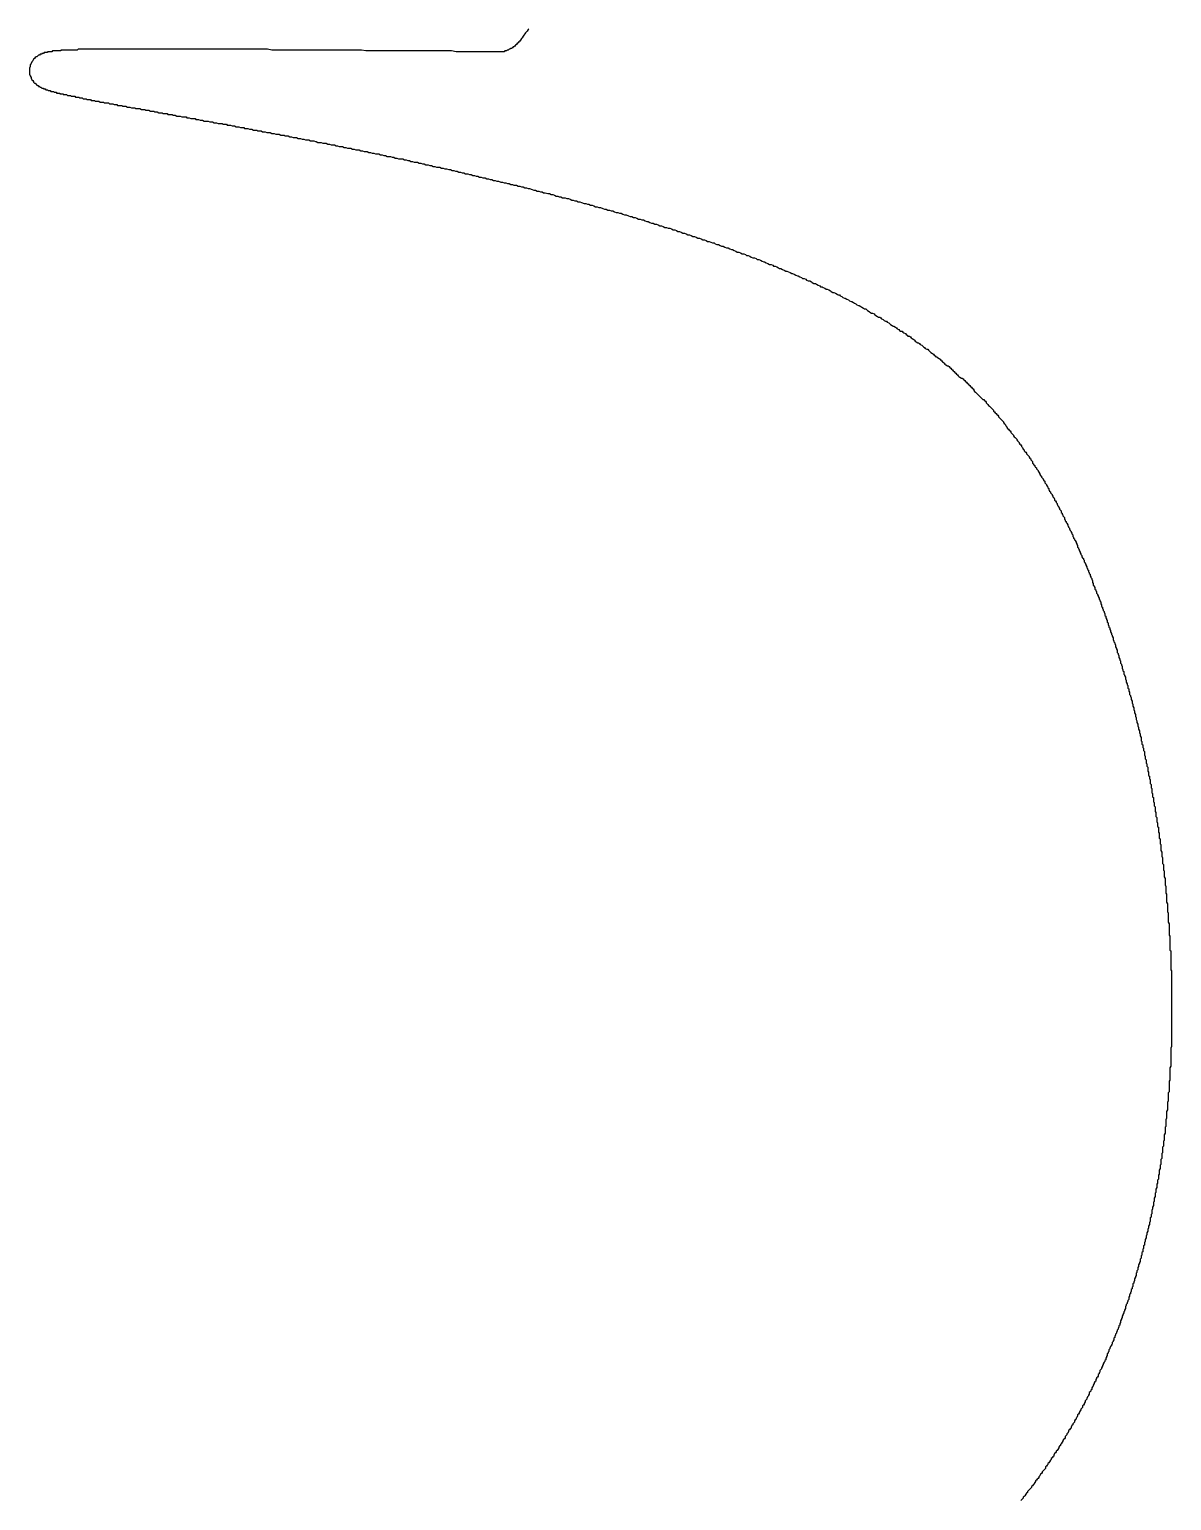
# Model space of a CAD drawing. Header units: millimetres. Extents: x 289 to 9778, y -894 to 6380.
# Drawn here: x 7130.74 to 7144.6, y 522.05 to 539.9 of the extents above; entities that cross this region are included whole.
import ezdxf

# ---------------------------------------------------------------- set-up
doc = ezdxf.new("R2010")
doc.units = ezdxf.units.MM

msp = doc.modelspace()

# ---------------------------------------------------------------- linework, layer by layer
msp.add_polyline3d([(7136.8, 539.908, 0), (7136.79, 539.898, 0), (7136.78, 539.878, 0), (7136.76, 539.858, 0), (7136.75, 539.848, 0), (7136.74, 539.828, 0), (7136.73, 539.818, 0), (7136.72, 539.798, 0), (7136.71, 539.788, 0), (7136.7, 539.768, 0), (7136.69, 539.758, 0), (7136.68, 539.748, 0), (7136.67, 539.738, 0), (7136.66, 539.728, 0), (7136.65, 539.718, 0), (7136.64, 539.708, 0), (7136.63, 539.698, 0), (7136.62, 539.688, 0), (7136.61, 539.688, 0), (7136.6, 539.678, 0), (7136.59, 539.668, 0), (7136.58, 539.668, 0), (7136.57, 539.658, 0), (7136.56, 539.658, 0), (7136.55, 539.648, 0), (7136.54, 539.648, 0), (7136.54, 539.648, 0), (7136.53, 539.638, 0), (7136.52, 539.638, 0), (7136.51, 539.638, 0), (7136.51, 539.638, 0), (7136.5, 539.628, 0), (7136.49, 539.628, 0), (7136.49, 539.628, 0), (7136.48, 539.628, 0), (7136.48, 539.628, 0), (7136.47, 539.628, 0), (7136.46, 539.628, 0), (7136.44, 539.628, 0), (7136.39, 539.628, 0), (7136.33, 539.628, 0), (7136.28, 539.628, 0), (7136.23, 539.628, 0), (7136.18, 539.628, 0), (7136.12, 539.628, 0), (7136.07, 539.628, 0), (7136.02, 539.628, 0), (7135.97, 539.628, 0), (7135.92, 539.628, 0), (7135.86, 539.638, 0), (7135.81, 539.638, 0), (7135.76, 539.638, 0), (7135.71, 539.638, 0), (7135.66, 539.638, 0), (7135.6, 539.638, 0), (7135.55, 539.638, 0), (7135.5, 539.638, 0), (7135.45, 539.638, 0), (7135.4, 539.638, 0), (7135.34, 539.638, 0), (7135.29, 539.638, 0), (7135.24, 539.638, 0), (7135.19, 539.638, 0), (7135.14, 539.638, 0), (7135.08, 539.638, 0), (7135.03, 539.638, 0), (7134.98, 539.638, 0), (7134.93, 539.638, 0), (7134.88, 539.638, 0), (7134.82, 539.638, 0), (7134.77, 539.648, 0), (7134.72, 539.648, 0), (7134.67, 539.648, 0), (7134.62, 539.648, 0), (7134.56, 539.648, 0), (7134.51, 539.648, 0), (7134.46, 539.648, 0), (7134.41, 539.648, 0), (7134.36, 539.648, 0), (7134.3, 539.648, 0), (7134.25, 539.648, 0), (7134.2, 539.648, 0), (7134.15, 539.648, 0), (7134.1, 539.648, 0), (7134.04, 539.648, 0), (7133.99, 539.648, 0), (7133.94, 539.648, 0), (7133.89, 539.648, 0), (7133.84, 539.648, 0), (7133.79, 539.648, 0), (7133.73, 539.648, 0), (7133.68, 539.648, 0), (7133.63, 539.658, 0), (7133.58, 539.658, 0), (7133.53, 539.658, 0), (7133.47, 539.658, 0), (7133.42, 539.658, 0), (7133.37, 539.658, 0), (7133.32, 539.658, 0), (7133.27, 539.658, 0), (7133.21, 539.658, 0), (7133.16, 539.658, 0), (7133.11, 539.658, 0), (7133.06, 539.658, 0), (7133.01, 539.658, 0), (7132.95, 539.658, 0), (7132.9, 539.658, 0), (7132.85, 539.658, 0), (7132.8, 539.658, 0), (7132.75, 539.658, 0), (7132.72, 539.658, 0), (7132.7, 539.658, 0), (7132.69, 539.658, 0), (7132.67, 539.658, 0), (7132.65, 539.658, 0), (7132.64, 539.658, 0), (7132.62, 539.658, 0), (7132.61, 539.658, 0), (7132.59, 539.658, 0), (7132.57, 539.658, 0), (7132.56, 539.658, 0), (7132.54, 539.658, 0), (7132.53, 539.658, 0), (7132.51, 539.658, 0), (7132.5, 539.658, 0), (7132.48, 539.658, 0), (7132.46, 539.658, 0), (7132.45, 539.658, 0), (7132.43, 539.658, 0), (7132.42, 539.658, 0), (7132.4, 539.658, 0), (7132.38, 539.658, 0), (7132.37, 539.658, 0), (7132.35, 539.658, 0), (7132.34, 539.658, 0), (7132.32, 539.658, 0), (7132.31, 539.658, 0), (7132.29, 539.658, 0), (7132.28, 539.658, 0), (7132.26, 539.658, 0), (7132.24, 539.658, 0), (7132.23, 539.658, 0), (7132.21, 539.658, 0), (7132.2, 539.658, 0), (7132.18, 539.658, 0), (7132.17, 539.658, 0), (7132.15, 539.658, 0), (7132.14, 539.658, 0), (7132.12, 539.658, 0), (7132.11, 539.658, 0), (7132.09, 539.658, 0), (7132.08, 539.658, 0), (7132.06, 539.658, 0), (7132.05, 539.658, 0), (7132.03, 539.658, 0), (7132.02, 539.658, 0), (7132, 539.658, 0), (7131.99, 539.658, 0), (7131.97, 539.658, 0), (7131.96, 539.658, 0), (7131.94, 539.658, 0), (7131.93, 539.658, 0), (7131.92, 539.658, 0), (7131.9, 539.658, 0), (7131.89, 539.658, 0), (7131.87, 539.658, 0), (7131.86, 539.658, 0), (7131.85, 539.658, 0), (7131.83, 539.658, 0), (7131.82, 539.658, 0), (7131.8, 539.658, 0), (7131.79, 539.658, 0), (7131.78, 539.658, 0), (7131.76, 539.658, 0), (7131.75, 539.658, 0), (7131.74, 539.658, 0), (7131.72, 539.658, 0), (7131.71, 539.658, 0), (7131.7, 539.658, 0), (7131.68, 539.658, 0), (7131.67, 539.658, 0), (7131.66, 539.658, 0), (7131.64, 539.658, 0), (7131.63, 539.658, 0), (7131.62, 539.658, 0), (7131.61, 539.658, 0), (7131.59, 539.658, 0), (7131.58, 539.658, 0), (7131.57, 539.658, 0), (7131.56, 539.658, 0), (7131.55, 539.658, 0), (7131.53, 539.658, 0), (7131.52, 539.658, 0), (7131.51, 539.658, 0), (7131.5, 539.658, 0), (7131.49, 539.658, 0), (7131.47, 539.658, 0), (7131.46, 539.658, 0), (7131.45, 539.658, 0), (7131.44, 539.658, 0), (7131.43, 539.658, 0), (7131.42, 539.658, 0), (7131.41, 539.658, 0), (7131.4, 539.658, 0), (7131.39, 539.658, 0), (7131.38, 539.658, 0), (7131.37, 539.658, 0), (7131.36, 539.658, 0), (7131.35, 539.658, 0), (7131.34, 539.658, 0), (7131.33, 539.658, 0), (7131.32, 539.648, 0), (7131.31, 539.648, 0), (7131.3, 539.648, 0), (7131.29, 539.648, 0), (7131.28, 539.648, 0), (7131.27, 539.648, 0), (7131.26, 539.648, 0), (7131.25, 539.648, 0), (7131.24, 539.648, 0), (7131.23, 539.648, 0), (7131.22, 539.648, 0), (7131.22, 539.648, 0), (7131.21, 539.648, 0), (7131.2, 539.648, 0), (7131.19, 539.648, 0), (7131.18, 539.648, 0), (7131.18, 539.648, 0), (7131.17, 539.648, 0), (7131.16, 539.648, 0), (7131.15, 539.648, 0), (7131.14, 539.648, 0), (7131.14, 539.648, 0), (7131.13, 539.648, 0), (7131.12, 539.648, 0), (7131.12, 539.638, 0), (7131.11, 539.638, 0), (7131.1, 539.638, 0), (7131.09, 539.638, 0), (7131.09, 539.638, 0), (7131.08, 539.638, 0), (7131.07, 539.638, 0), (7131.07, 539.638, 0), (7131.06, 539.638, 0), (7131.06, 539.638, 0), (7131.05, 539.638, 0), (7131.04, 539.638, 0), (7131.04, 539.638, 0), (7131.03, 539.638, 0), (7131.03, 539.638, 0), (7131.02, 539.638, 0), (7131.01, 539.628, 0), (7131.01, 539.628, 0), (7131, 539.628, 0), (7131, 539.628, 0), (7130.99, 539.628, 0), (7130.99, 539.628, 0), (7130.98, 539.628, 0), (7130.98, 539.628, 0), (7130.97, 539.628, 0), (7130.97, 539.628, 0), (7130.96, 539.628, 0), (7130.96, 539.618, 0), (7130.95, 539.618, 0), (7130.95, 539.618, 0), (7130.94, 539.618, 0), (7130.94, 539.618, 0), (7130.93, 539.618, 0), (7130.92, 539.618, 0), (7130.92, 539.618, 0), (7130.91, 539.608, 0), (7130.91, 539.608, 0), (7130.9, 539.608, 0), (7130.9, 539.608, 0), (7130.89, 539.608, 0), (7130.89, 539.598, 0), (7130.88, 539.598, 0), (7130.87, 539.598, 0), (7130.87, 539.598, 0), (7130.86, 539.588, 0), (7130.85, 539.588, 0), (7130.84, 539.578, 0), (7130.84, 539.578, 0), (7130.83, 539.568, 0), (7130.82, 539.568, 0), (7130.81, 539.558, 0), (7130.8, 539.548, 0), (7130.79, 539.538, 0), (7130.78, 539.518, 0), (7130.77, 539.508, 0), (7130.76, 539.488, 0), (7130.75, 539.468, 0), (7130.75, 539.448, 0), (7130.74, 539.428, 0), (7130.74, 539.408, 0), (7130.74, 539.378, 0), (7130.74, 539.358, 0), (7130.75, 539.338, 0), (7130.76, 539.318, 0), (7130.76, 539.308, 0), (7130.77, 539.288, 0), (7130.78, 539.278, 0), (7130.79, 539.268, 0), (7130.79, 539.258, 0), (7130.8, 539.248, 0), (7130.81, 539.248, 0), (7130.82, 539.238, 0), (7130.82, 539.228, 0), (7130.83, 539.228, 0), (7130.84, 539.218, 0), (7130.84, 539.218, 0), (7130.85, 539.218, 0), (7130.85, 539.208, 0), (7130.86, 539.208, 0), (7130.86, 539.208, 0), (7130.87, 539.198, 0), (7130.87, 539.198, 0), (7130.88, 539.198, 0), (7130.88, 539.198, 0), (7130.89, 539.188, 0), (7130.89, 539.188, 0), (7130.9, 539.188, 0), (7130.9, 539.188, 0), (7130.91, 539.188, 0), (7130.91, 539.178, 0), (7130.91, 539.178, 0), (7130.92, 539.178, 0), (7130.92, 539.178, 0), (7130.93, 539.178, 0), (7130.93, 539.178, 0), (7130.94, 539.168, 0), (7130.94, 539.168, 0), (7130.95, 539.168, 0), (7130.95, 539.168, 0), (7130.96, 539.168, 0), (7130.96, 539.168, 0), (7130.97, 539.158, 0), (7130.97, 539.158, 0), (7130.98, 539.158, 0), (7130.98, 539.158, 0), (7130.99, 539.158, 0), (7130.99, 539.158, 0), (7131, 539.148, 0), (7131, 539.148, 0), (7131.01, 539.148, 0), (7131.01, 539.148, 0), (7131.02, 539.148, 0), (7131.03, 539.148, 0), (7131.03, 539.148, 0), (7131.04, 539.138, 0), (7131.04, 539.138, 0), (7131.05, 539.138, 0), (7131.06, 539.138, 0), (7131.06, 539.138, 0), (7131.07, 539.138, 0), (7131.07, 539.128, 0), (7131.08, 539.128, 0), (7131.09, 539.128, 0), (7131.09, 539.128, 0), (7131.1, 539.128, 0), (7131.11, 539.128, 0), (7131.11, 539.118, 0), (7131.12, 539.118, 0), (7131.13, 539.118, 0), (7131.13, 539.118, 0), (7131.14, 539.118, 0), (7131.15, 539.118, 0), (7131.15, 539.108, 0), (7131.16, 539.108, 0), (7131.17, 539.108, 0), (7131.18, 539.108, 0), (7131.18, 539.108, 0), (7131.19, 539.108, 0), (7131.2, 539.098, 0), (7131.21, 539.098, 0), (7131.21, 539.098, 0), (7131.22, 539.098, 0), (7131.23, 539.098, 0), (7131.24, 539.098, 0), (7131.25, 539.088, 0), (7131.25, 539.088, 0), (7131.26, 539.088, 0), (7131.27, 539.088, 0), (7131.28, 539.088, 0), (7131.29, 539.088, 0), (7131.3, 539.078, 0), (7131.3, 539.078, 0), (7131.31, 539.078, 0), (7131.32, 539.078, 0), (7131.33, 539.078, 0), (7131.34, 539.078, 0), (7131.35, 539.068, 0), (7131.36, 539.068, 0), (7131.37, 539.068, 0), (7131.37, 539.068, 0), (7131.38, 539.068, 0), (7131.39, 539.058, 0), (7131.4, 539.058, 0), (7131.41, 539.058, 0), (7131.42, 539.058, 0), (7131.43, 539.058, 0), (7131.44, 539.048, 0), (7131.45, 539.048, 0), (7131.46, 539.048, 0), (7131.47, 539.048, 0), (7131.48, 539.048, 0), (7131.49, 539.038, 0), (7131.5, 539.038, 0), (7131.51, 539.038, 0), (7131.52, 539.038, 0), (7131.53, 539.038, 0), (7131.54, 539.028, 0), (7131.55, 539.028, 0), (7131.56, 539.028, 0), (7131.57, 539.028, 0), (7131.58, 539.028, 0), (7131.6, 539.018, 0), (7131.61, 539.018, 0), (7131.62, 539.018, 0), (7131.63, 539.018, 0), (7131.64, 539.018, 0), (7131.65, 539.008, 0), (7131.66, 539.008, 0), (7131.67, 539.008, 0), (7131.68, 539.008, 0), (7131.7, 539.008, 0), (7131.71, 538.998, 0), (7131.72, 538.998, 0), (7131.73, 538.998, 0), (7131.74, 538.998, 0), (7131.75, 538.998, 0), (7131.77, 538.988, 0), (7131.78, 538.988, 0), (7131.79, 538.988, 0), (7131.8, 538.988, 0), (7131.81, 538.978, 0), (7131.83, 538.978, 0), (7131.84, 538.978, 0), (7131.85, 538.978, 0), (7131.86, 538.978, 0), (7131.87, 538.968, 0), (7131.89, 538.968, 0), (7131.9, 538.968, 0), (7131.91, 538.968, 0), (7131.93, 538.958, 0), (7131.94, 538.958, 0), (7131.95, 538.958, 0), (7131.96, 538.958, 0), (7131.98, 538.948, 0), (7131.99, 538.948, 0), (7132, 538.948, 0), (7132.02, 538.948, 0), (7132.03, 538.938, 0), (7132.04, 538.938, 0), (7132.06, 538.938, 0), (7132.07, 538.938, 0), (7132.08, 538.938, 0), (7132.1, 538.928, 0), (7132.11, 538.928, 0), (7132.12, 538.928, 0), (7132.14, 538.928, 0), (7132.15, 538.918, 0), (7132.16, 538.918, 0), (7132.18, 538.918, 0), (7132.19, 538.918, 0), (7132.21, 538.908, 0), (7132.22, 538.908, 0), (7132.23, 538.908, 0), (7132.25, 538.908, 0), (7132.26, 538.898, 0), (7132.28, 538.898, 0), (7132.29, 538.898, 0), (7132.31, 538.888, 0), (7132.32, 538.888, 0), (7132.33, 538.888, 0), (7132.35, 538.888, 0), (7132.36, 538.878, 0), (7132.38, 538.878, 0), (7132.39, 538.878, 0), (7132.41, 538.878, 0), (7132.42, 538.868, 0), (7132.44, 538.868, 0), (7132.45, 538.868, 0), (7132.47, 538.868, 0), (7132.48, 538.858, 0), (7132.5, 538.858, 0), (7132.51, 538.858, 0), (7132.53, 538.848, 0), (7132.54, 538.848, 0), (7132.56, 538.848, 0), (7132.57, 538.848, 0), (7132.59, 538.838, 0), (7132.6, 538.838, 0), (7132.62, 538.838, 0), (7132.64, 538.838, 0), (7132.65, 538.828, 0), (7132.67, 538.828, 0), (7132.68, 538.828, 0), (7132.7, 538.818, 0), (7132.71, 538.818, 0), (7132.73, 538.818, 0), (7132.75, 538.818, 0), (7132.76, 538.808, 0), (7132.78, 538.808, 0), (7132.79, 538.808, 0), (7132.81, 538.798, 0), (7132.83, 538.798, 0), (7132.84, 538.798, 0), (7132.86, 538.788, 0), (7132.88, 538.788, 0), (7132.89, 538.788, 0), (7132.91, 538.788, 0), (7132.93, 538.778, 0), (7132.94, 538.778, 0), (7132.96, 538.778, 0), (7132.98, 538.768, 0), (7132.99, 538.768, 0), (7133.01, 538.768, 0), (7133.03, 538.758, 0), (7133.04, 538.758, 0), (7133.06, 538.758, 0), (7133.08, 538.758, 0), (7133.09, 538.748, 0), (7133.11, 538.748, 0), (7133.13, 538.748, 0), (7133.14, 538.738, 0), (7133.16, 538.738, 0), (7133.18, 538.738, 0), (7133.2, 538.728, 0), (7133.21, 538.728, 0), (7133.23, 538.728, 0), (7133.25, 538.718, 0), (7133.27, 538.718, 0), (7133.28, 538.718, 0), (7133.3, 538.708, 0), (7133.32, 538.708, 0), (7133.34, 538.708, 0), (7133.35, 538.698, 0), (7133.37, 538.698, 0), (7133.39, 538.698, 0), (7133.41, 538.688, 0), (7133.42, 538.688, 0), (7133.44, 538.688, 0), (7133.46, 538.678, 0), (7133.48, 538.678, 0), (7133.5, 538.678, 0), (7133.51, 538.668, 0), (7133.53, 538.668, 0), (7133.55, 538.668, 0), (7133.57, 538.658, 0), (7133.59, 538.658, 0), (7133.6, 538.658, 0), (7133.62, 538.648, 0), (7133.64, 538.648, 0), (7133.66, 538.648, 0), (7133.68, 538.638, 0), (7133.7, 538.638, 0), (7133.71, 538.638, 0), (7133.73, 538.628, 0), (7133.75, 538.628, 0), (7133.77, 538.628, 0), (7133.79, 538.618, 0), (7133.81, 538.618, 0), (7133.83, 538.618, 0), (7133.84, 538.608, 0), (7133.86, 538.608, 0), (7133.88, 538.608, 0), (7133.9, 538.598, 0), (7133.92, 538.598, 0), (7133.94, 538.588, 0), (7133.96, 538.588, 0), (7133.98, 538.588, 0), (7134, 538.578, 0), (7134.01, 538.578, 0), (7134.03, 538.578, 0), (7134.05, 538.568, 0), (7134.07, 538.568, 0), (7134.09, 538.558, 0), (7134.11, 538.558, 0), (7134.13, 538.558, 0), (7134.15, 538.548, 0), (7134.17, 538.548, 0), (7134.19, 538.548, 0), (7134.21, 538.538, 0), (7134.22, 538.538, 0), (7134.24, 538.528, 0), (7134.26, 538.528, 0), (7134.28, 538.528, 0), (7134.3, 538.518, 0), (7134.32, 538.518, 0), (7134.34, 538.518, 0), (7134.36, 538.508, 0), (7134.38, 538.508, 0), (7134.4, 538.498, 0), (7134.42, 538.498, 0), (7134.44, 538.498, 0), (7134.46, 538.488, 0), (7134.48, 538.488, 0), (7134.5, 538.478, 0), (7134.52, 538.478, 0), (7134.54, 538.478, 0), (7134.56, 538.468, 0), (7134.58, 538.468, 0), (7134.6, 538.458, 0), (7134.62, 538.458, 0), (7134.64, 538.458, 0), (7134.66, 538.448, 0), (7134.68, 538.448, 0), (7134.7, 538.438, 0), (7134.72, 538.438, 0), (7134.74, 538.438, 0), (7134.76, 538.428, 0), (7134.78, 538.428, 0), (7134.8, 538.418, 0), (7134.82, 538.418, 0), (7134.84, 538.418, 0), (7134.86, 538.408, 0), (7134.88, 538.408, 0), (7134.9, 538.398, 0), (7134.92, 538.398, 0), (7134.94, 538.388, 0), (7134.96, 538.388, 0), (7134.98, 538.388, 0), (7135, 538.378, 0), (7135.02, 538.378, 0), (7135.04, 538.368, 0), (7135.06, 538.368, 0), (7135.08, 538.358, 0), (7135.1, 538.358, 0), (7135.12, 538.358, 0), (7135.14, 538.348, 0), (7135.16, 538.348, 0), (7135.18, 538.338, 0), (7135.2, 538.338, 0), (7135.22, 538.328, 0), (7135.24, 538.328, 0), (7135.27, 538.328, 0), (7135.29, 538.318, 0), (7135.31, 538.318, 0), (7135.33, 538.308, 0), (7135.35, 538.308, 0), (7135.37, 538.298, 0), (7135.39, 538.298, 0), (7135.41, 538.288, 0), (7135.43, 538.288, 0), (7135.45, 538.288, 0), (7135.47, 538.278, 0), (7135.49, 538.278, 0), (7135.51, 538.268, 0), (7135.53, 538.268, 0), (7135.55, 538.258, 0), (7135.58, 538.258, 0), (7135.6, 538.248, 0), (7135.62, 538.248, 0), (7135.64, 538.238, 0), (7135.66, 538.238, 0), (7135.68, 538.228, 0), (7135.7, 538.228, 0), (7135.72, 538.228, 0), (7135.74, 538.218, 0), (7135.76, 538.218, 0), (7135.78, 538.208, 0), (7135.8, 538.208, 0), (7135.83, 538.198, 0), (7135.85, 538.198, 0), (7135.87, 538.188, 0), (7135.89, 538.188, 0), (7135.91, 538.178, 0), (7135.93, 538.178, 0), (7135.95, 538.168, 0), (7135.97, 538.168, 0), (7135.99, 538.158, 0), (7136.01, 538.158, 0), (7136.03, 538.148, 0), (7136.06, 538.148, 0), (7136.08, 538.138, 0), (7136.1, 538.138, 0), (7136.12, 538.128, 0), (7136.14, 538.128, 0), (7136.16, 538.118, 0), (7136.18, 538.118, 0), (7136.2, 538.108, 0), (7136.22, 538.108, 0), (7136.24, 538.098, 0), (7136.27, 538.098, 0), (7136.29, 538.088, 0), (7136.31, 538.088, 0), (7136.33, 538.078, 0), (7136.35, 538.078, 0), (7136.37, 538.068, 0), (7136.39, 538.068, 0), (7136.41, 538.058, 0), (7136.43, 538.058, 0), (7136.46, 538.048, 0), (7136.48, 538.048, 0), (7136.5, 538.038, 0), (7136.52, 538.038, 0), (7136.54, 538.028, 0), (7136.56, 538.028, 0), (7136.58, 538.018, 0), (7136.6, 538.018, 0), (7136.62, 538.008, 0), (7136.65, 538.008, 0), (7136.67, 537.998, 0), (7136.69, 537.998, 0), (7136.71, 537.988, 0), (7136.73, 537.988, 0), (7136.75, 537.978, 0), (7136.77, 537.978, 0), (7136.79, 537.968, 0), (7136.81, 537.968, 0), (7136.84, 537.958, 0), (7136.86, 537.948, 0), (7136.88, 537.948, 0), (7136.9, 537.938, 0), (7136.92, 537.938, 0), (7136.94, 537.928, 0), (7136.96, 537.928, 0), (7136.98, 537.918, 0), (7137, 537.918, 0), (7137.03, 537.908, 0), (7137.05, 537.908, 0), (7137.07, 537.898, 0), (7137.09, 537.898, 0), (7137.11, 537.888, 0), (7137.13, 537.878, 0), (7137.15, 537.878, 0), (7137.17, 537.868, 0), (7137.19, 537.868, 0), (7137.21, 537.858, 0), (7137.24, 537.858, 0), (7137.26, 537.848, 0), (7137.28, 537.848, 0), (7137.3, 537.838, 0), (7137.32, 537.828, 0), (7137.34, 537.828, 0), (7137.36, 537.818, 0), (7137.38, 537.818, 0), (7137.4, 537.808, 0), (7137.42, 537.808, 0), (7137.44, 537.798, 0), (7137.47, 537.788, 0), (7137.49, 537.788, 0), (7137.51, 537.778, 0), (7137.53, 537.778, 0), (7137.55, 537.768, 0), (7137.57, 537.768, 0), (7137.59, 537.758, 0), (7137.61, 537.748, 0), (7137.63, 537.748, 0), (7137.65, 537.738, 0), (7137.67, 537.738, 0), (7137.7, 537.728, 0), (7137.72, 537.718, 0), (7137.74, 537.718, 0), (7137.76, 537.708, 0), (7137.78, 537.708, 0), (7137.8, 537.698, 0), (7137.82, 537.698, 0), (7137.84, 537.688, 0), (7137.86, 537.678, 0), (7137.88, 537.678, 0), (7137.9, 537.668, 0), (7137.92, 537.668, 0), (7137.94, 537.658, 0), (7137.96, 537.648, 0), (7137.98, 537.648, 0), (7138.01, 537.638, 0), (7138.03, 537.628, 0), (7138.05, 537.628, 0), (7138.07, 537.618, 0), (7138.09, 537.618, 0), (7138.11, 537.608, 0), (7138.13, 537.598, 0), (7138.15, 537.598, 0), (7138.17, 537.588, 0), (7138.19, 537.588, 0), (7138.21, 537.578, 0), (7138.23, 537.568, 0), (7138.25, 537.568, 0), (7138.27, 537.558, 0), (7138.29, 537.548, 0), (7138.31, 537.548, 0), (7138.33, 537.538, 0), (7138.35, 537.538, 0), (7138.37, 537.528, 0), (7138.39, 537.518, 0), (7138.41, 537.518, 0), (7138.43, 537.508, 0), (7138.45, 537.498, 0), (7138.47, 537.498, 0), (7138.49, 537.488, 0), (7138.51, 537.488, 0), (7138.53, 537.478, 0), (7138.55, 537.468, 0), (7138.57, 537.468, 0), (7138.59, 537.458, 0), (7138.61, 537.448, 0), (7138.63, 537.448, 0), (7138.65, 537.438, 0), (7138.67, 537.428, 0), (7138.69, 537.428, 0), (7138.71, 537.418, 0), (7138.73, 537.408, 0), (7138.75, 537.408, 0), (7138.77, 537.398, 0), (7138.79, 537.388, 0), (7138.81, 537.388, 0), (7138.83, 537.378, 0), (7138.85, 537.368, 0), (7138.87, 537.368, 0), (7138.89, 537.358, 0), (7138.91, 537.348, 0), (7138.93, 537.348, 0), (7138.95, 537.338, 0), (7138.97, 537.328, 0), (7138.99, 537.328, 0), (7139.01, 537.318, 0), (7139.03, 537.308, 0), (7139.05, 537.308, 0), (7139.06, 537.298, 0), (7139.08, 537.288, 0), (7139.1, 537.288, 0), (7139.12, 537.278, 0), (7139.14, 537.268, 0), (7139.16, 537.268, 0), (7139.18, 537.258, 0), (7139.2, 537.248, 0), (7139.22, 537.248, 0), (7139.24, 537.238, 0), (7139.26, 537.228, 0), (7139.27, 537.228, 0), (7139.29, 537.218, 0), (7139.31, 537.208, 0), (7139.33, 537.198, 0), (7139.35, 537.198, 0), (7139.37, 537.188, 0), (7139.39, 537.178, 0), (7139.41, 537.178, 0), (7139.43, 537.168, 0), (7139.44, 537.158, 0), (7139.46, 537.158, 0), (7139.48, 537.148, 0), (7139.5, 537.138, 0), (7139.52, 537.128, 0), (7139.54, 537.128, 0), (7139.56, 537.118, 0), (7139.57, 537.108, 0), (7139.59, 537.108, 0), (7139.61, 537.098, 0), (7139.63, 537.088, 0), (7139.65, 537.078, 0), (7139.66, 537.078, 0), (7139.68, 537.068, 0), (7139.7, 537.058, 0), (7139.72, 537.048, 0), (7139.74, 537.048, 0), (7139.76, 537.038, 0), (7139.77, 537.028, 0), (7139.79, 537.028, 0), (7139.81, 537.018, 0), (7139.83, 537.008, 0), (7139.84, 536.998, 0), (7139.86, 536.998, 0), (7139.88, 536.988, 0), (7139.9, 536.978, 0), (7139.92, 536.968, 0), (7139.93, 536.968, 0), (7139.95, 536.958, 0), (7139.97, 536.948, 0), (7139.99, 536.938, 0), (7140, 536.938, 0), (7140.02, 536.928, 0), (7140.04, 536.918, 0), (7140.06, 536.908, 0), (7140.07, 536.908, 0), (7140.09, 536.898, 0), (7140.11, 536.888, 0), (7140.12, 536.878, 0), (7140.14, 536.878, 0), (7140.16, 536.868, 0), (7140.17, 536.858, 0), (7140.19, 536.848, 0), (7140.21, 536.848, 0), (7140.23, 536.838, 0), (7140.24, 536.828, 0), (7140.26, 536.818, 0), (7140.28, 536.818, 0), (7140.29, 536.808, 0), (7140.31, 536.798, 0), (7140.33, 536.788, 0), (7140.34, 536.778, 0), (7140.36, 536.778, 0), (7140.37, 536.768, 0), (7140.39, 536.758, 0), (7140.41, 536.748, 0), (7140.42, 536.748, 0), (7140.44, 536.738, 0), (7140.46, 536.728, 0), (7140.47, 536.718, 0), (7140.49, 536.708, 0), (7140.5, 536.708, 0), (7140.52, 536.698, 0), (7140.54, 536.688, 0), (7140.55, 536.678, 0), (7140.57, 536.678, 0), (7140.58, 536.668, 0), (7140.6, 536.658, 0), (7140.61, 536.648, 0), (7140.63, 536.638, 0), (7140.64, 536.638, 0), (7140.66, 536.628, 0), (7140.68, 536.618, 0), (7140.69, 536.608, 0), (7140.71, 536.598, 0), (7140.72, 536.598, 0), (7140.74, 536.588, 0), (7140.75, 536.578, 0), (7140.77, 536.568, 0), (7140.78, 536.558, 0), (7140.8, 536.548, 0), (7140.81, 536.548, 0), (7140.83, 536.538, 0), (7140.84, 536.528, 0), (7140.86, 536.518, 0), (7140.87, 536.508, 0), (7140.89, 536.508, 0), (7140.9, 536.498, 0), (7140.91, 536.488, 0), (7140.93, 536.478, 0), (7140.94, 536.468, 0), (7140.96, 536.458, 0), (7140.97, 536.458, 0), (7140.99, 536.448, 0), (7141, 536.438, 0), (7141.01, 536.428, 0), (7141.03, 536.418, 0), (7141.04, 536.408, 0), (7141.06, 536.408, 0), (7141.07, 536.398, 0), (7141.08, 536.388, 0), (7141.1, 536.378, 0), (7141.11, 536.368, 0), (7141.13, 536.358, 0), (7141.14, 536.358, 0), (7141.15, 536.348, 0), (7141.17, 536.338, 0), (7141.18, 536.328, 0), (7141.19, 536.318, 0), (7141.21, 536.308, 0), (7141.22, 536.298, 0), (7141.23, 536.298, 0), (7141.25, 536.288, 0), (7141.26, 536.278, 0), (7141.27, 536.268, 0), (7141.29, 536.258, 0), (7141.3, 536.248, 0), (7141.31, 536.238, 0), (7141.33, 536.238, 0), (7141.34, 536.228, 0), (7141.35, 536.218, 0), (7141.37, 536.208, 0), (7141.38, 536.198, 0), (7141.39, 536.188, 0), (7141.4, 536.178, 0), (7141.42, 536.178, 0), (7141.43, 536.168, 0), (7141.44, 536.158, 0), (7141.45, 536.148, 0), (7141.47, 536.138, 0), (7141.48, 536.128, 0), (7141.49, 536.118, 0), (7141.5, 536.108, 0), (7141.52, 536.098, 0), (7141.53, 536.098, 0), (7141.54, 536.088, 0), (7141.55, 536.078, 0), (7141.57, 536.068, 0), (7141.58, 536.058, 0), (7141.59, 536.048, 0), (7141.6, 536.038, 0), (7141.61, 536.028, 0), (7141.63, 536.018, 0), (7141.64, 536.018, 0), (7141.65, 536.008, 0), (7141.66, 535.998, 0), (7141.67, 535.988, 0), (7141.68, 535.978, 0), (7141.7, 535.968, 0), (7141.71, 535.958, 0), (7141.72, 535.948, 0), (7141.73, 535.938, 0), (7141.74, 535.928, 0), (7141.75, 535.928, 0), (7141.76, 535.918, 0), (7141.78, 535.908, 0), (7141.79, 535.898, 0), (7141.8, 535.888, 0), (7141.81, 535.878, 0), (7141.82, 535.868, 0), (7141.83, 535.858, 0), (7141.84, 535.848, 0), (7141.85, 535.838, 0), (7141.86, 535.828, 0), (7141.88, 535.818, 0), (7141.89, 535.818, 0), (7141.9, 535.808, 0), (7141.91, 535.798, 0), (7141.92, 535.788, 0), (7141.93, 535.778, 0), (7141.94, 535.768, 0), (7141.95, 535.758, 0), (7141.96, 535.748, 0), (7141.97, 535.738, 0), (7141.98, 535.728, 0), (7141.99, 535.718, 0), (7142, 535.708, 0), (7142.01, 535.698, 0), (7142.02, 535.688, 0), (7142.03, 535.678, 0), (7142.05, 535.668, 0), (7142.06, 535.668, 0), (7142.07, 535.658, 0), (7142.08, 535.648, 0), (7142.09, 535.638, 0), (7142.1, 535.628, 0), (7142.11, 535.618, 0), (7142.12, 535.608, 0), (7142.13, 535.598, 0), (7142.14, 535.588, 0), (7142.15, 535.578, 0), (7142.16, 535.568, 0), (7142.17, 535.558, 0), (7142.18, 535.548, 0), (7142.19, 535.538, 0), (7142.2, 535.528, 0), (7142.2, 535.518, 0), (7142.21, 535.508, 0), (7142.22, 535.498, 0), (7142.23, 535.488, 0), (7142.24, 535.478, 0), (7142.25, 535.468, 0), (7142.26, 535.458, 0), (7142.27, 535.448, 0), (7142.28, 535.438, 0), (7142.29, 535.428, 0), (7142.3, 535.418, 0), (7142.31, 535.408, 0), (7142.32, 535.408, 0), (7142.33, 535.398, 0), (7142.34, 535.388, 0), (7142.35, 535.378, 0), (7142.35, 535.368, 0), (7142.36, 535.358, 0), (7142.37, 535.348, 0), (7142.38, 535.338, 0), (7142.39, 535.328, 0), (7142.4, 535.318, 0), (7142.41, 535.308, 0), (7142.42, 535.298, 0), (7142.43, 535.288, 0), (7142.44, 535.278, 0), (7142.44, 535.268, 0), (7142.45, 535.258, 0), (7142.46, 535.248, 0), (7142.47, 535.238, 0), (7142.48, 535.228, 0), (7142.49, 535.218, 0), (7142.5, 535.208, 0), (7142.5, 535.198, 0), (7142.51, 535.188, 0), (7142.52, 535.178, 0), (7142.53, 535.168, 0), (7142.54, 535.158, 0), (7142.55, 535.148, 0), (7142.56, 535.138, 0), (7142.56, 535.128, 0), (7142.57, 535.118, 0), (7142.58, 535.108, 0), (7142.59, 535.088, 0), (7142.6, 535.078, 0), (7142.6, 535.068, 0), (7142.61, 535.058, 0), (7142.62, 535.048, 0), (7142.63, 535.038, 0), (7142.64, 535.028, 0), (7142.65, 535.018, 0), (7142.65, 535.008, 0), (7142.66, 534.998, 0), (7142.67, 534.988, 0), (7142.68, 534.978, 0), (7142.68, 534.968, 0), (7142.69, 534.958, 0), (7142.7, 534.948, 0), (7142.71, 534.938, 0), (7142.72, 534.928, 0), (7142.72, 534.918, 0), (7142.73, 534.908, 0), (7142.74, 534.898, 0), (7142.75, 534.888, 0), (7142.75, 534.878, 0), (7142.76, 534.868, 0), (7142.77, 534.858, 0), (7142.78, 534.848, 0), (7142.78, 534.838, 0), (7142.79, 534.828, 0), (7142.8, 534.808, 0), (7142.81, 534.798, 0), (7142.81, 534.788, 0), (7142.82, 534.778, 0), (7142.83, 534.768, 0), (7142.84, 534.758, 0), (7142.84, 534.748, 0), (7142.85, 534.738, 0), (7142.86, 534.728, 0), (7142.87, 534.718, 0), (7142.87, 534.708, 0), (7142.88, 534.698, 0), (7142.89, 534.688, 0), (7142.89, 534.678, 0), (7142.9, 534.668, 0), (7142.91, 534.658, 0), (7142.91, 534.638, 0), (7142.92, 534.628, 0), (7142.93, 534.618, 0), (7142.94, 534.608, 0), (7142.94, 534.598, 0), (7142.95, 534.588, 0), (7142.96, 534.578, 0), (7142.96, 534.568, 0), (7142.97, 534.558, 0), (7142.98, 534.548, 0), (7142.98, 534.538, 0), (7142.99, 534.528, 0), (7143, 534.508, 0), (7143, 534.498, 0), (7143.01, 534.488, 0), (7143.02, 534.478, 0), (7143.02, 534.468, 0), (7143.03, 534.458, 0), (7143.04, 534.448, 0), (7143.04, 534.438, 0), (7143.05, 534.428, 0), (7143.06, 534.418, 0), (7143.06, 534.398, 0), (7143.07, 534.388, 0), (7143.08, 534.378, 0), (7143.08, 534.368, 0), (7143.09, 534.358, 0), (7143.1, 534.348, 0), (7143.1, 534.338, 0), (7143.11, 534.328, 0), (7143.11, 534.318, 0), (7143.12, 534.298, 0), (7143.13, 534.288, 0), (7143.13, 534.278, 0), (7143.14, 534.268, 0), (7143.15, 534.258, 0), (7143.15, 534.248, 0), (7143.16, 534.238, 0), (7143.16, 534.228, 0), (7143.17, 534.218, 0), (7143.18, 534.198, 0), (7143.18, 534.188, 0), (7143.19, 534.178, 0), (7143.2, 534.168, 0), (7143.2, 534.158, 0), (7143.21, 534.148, 0), (7143.21, 534.138, 0), (7143.22, 534.118, 0), (7143.23, 534.108, 0), (7143.23, 534.098, 0), (7143.24, 534.088, 0), (7143.24, 534.078, 0), (7143.25, 534.068, 0), (7143.26, 534.058, 0), (7143.26, 534.038, 0), (7143.27, 534.028, 0), (7143.27, 534.018, 0), (7143.28, 534.008, 0), (7143.28, 533.998, 0), (7143.29, 533.988, 0), (7143.3, 533.978, 0), (7143.3, 533.958, 0), (7143.31, 533.948, 0), (7143.31, 533.938, 0), (7143.32, 533.928, 0), (7143.32, 533.918, 0), (7143.33, 533.908, 0), (7143.34, 533.888, 0), (7143.34, 533.878, 0), (7143.35, 533.868, 0), (7143.35, 533.858, 0), (7143.36, 533.848, 0), (7143.36, 533.838, 0), (7143.37, 533.818, 0), (7143.38, 533.808, 0), (7143.38, 533.798, 0), (7143.39, 533.788, 0), (7143.39, 533.778, 0), (7143.4, 533.768, 0), (7143.4, 533.748, 0), (7143.41, 533.738, 0), (7143.41, 533.728, 0), (7143.42, 533.718, 0), (7143.42, 533.708, 0), (7143.43, 533.698, 0), (7143.44, 533.678, 0), (7143.44, 533.668, 0), (7143.45, 533.658, 0), (7143.45, 533.648, 0), (7143.46, 533.638, 0), (7143.46, 533.618, 0), (7143.47, 533.608, 0), (7143.47, 533.598, 0), (7143.48, 533.588, 0), (7143.48, 533.578, 0), (7143.49, 533.558, 0), (7143.49, 533.548, 0), (7143.5, 533.538, 0), (7143.5, 533.528, 0), (7143.51, 533.518, 0), (7143.51, 533.498, 0), (7143.52, 533.488, 0), (7143.53, 533.478, 0), (7143.53, 533.468, 0), (7143.54, 533.458, 0), (7143.54, 533.438, 0), (7143.55, 533.428, 0), (7143.55, 533.418, 0), (7143.56, 533.408, 0), (7143.56, 533.398, 0), (7143.57, 533.378, 0), (7143.57, 533.368, 0), (7143.58, 533.358, 0), (7143.58, 533.348, 0), (7143.59, 533.338, 0), (7143.59, 533.318, 0), (7143.6, 533.308, 0), (7143.6, 533.298, 0), (7143.61, 533.288, 0), (7143.61, 533.268, 0), (7143.62, 533.258, 0), (7143.62, 533.248, 0), (7143.63, 533.238, 0), (7143.63, 533.228, 0), (7143.64, 533.208, 0), (7143.64, 533.198, 0), (7143.64, 533.188, 0), (7143.65, 533.178, 0), (7143.65, 533.158, 0), (7143.66, 533.148, 0), (7143.66, 533.138, 0), (7143.67, 533.128, 0), (7143.67, 533.108, 0), (7143.68, 533.098, 0), (7143.68, 533.088, 0), (7143.69, 533.078, 0), (7143.69, 533.058, 0), (7143.7, 533.048, 0), (7143.7, 533.038, 0), (7143.71, 533.028, 0), (7143.71, 533.018, 0), (7143.72, 532.998, 0), (7143.72, 532.988, 0), (7143.73, 532.978, 0), (7143.73, 532.968, 0), (7143.74, 532.948, 0), (7143.74, 532.938, 0), (7143.74, 532.928, 0), (7143.75, 532.918, 0), (7143.75, 532.898, 0), (7143.76, 532.888, 0), (7143.76, 532.878, 0), (7143.77, 532.858, 0), (7143.77, 532.848, 0), (7143.78, 532.838, 0), (7143.78, 532.828, 0), (7143.79, 532.808, 0), (7143.79, 532.798, 0), (7143.79, 532.788, 0), (7143.8, 532.778, 0), (7143.8, 532.758, 0), (7143.81, 532.748, 0), (7143.81, 532.738, 0), (7143.82, 532.728, 0), (7143.82, 532.708, 0), (7143.83, 532.698, 0), (7143.83, 532.688, 0), (7143.83, 532.678, 0), (7143.84, 532.658, 0), (7143.84, 532.648, 0), (7143.85, 532.638, 0), (7143.85, 532.618, 0), (7143.86, 532.608, 0), (7143.86, 532.598, 0), (7143.86, 532.588, 0), (7143.87, 532.568, 0), (7143.87, 532.558, 0), (7143.88, 532.548, 0), (7143.88, 532.538, 0), (7143.89, 532.518, 0), (7143.89, 532.508, 0), (7143.89, 532.498, 0), (7143.9, 532.478, 0), (7143.9, 532.468, 0), (7143.91, 532.458, 0), (7143.91, 532.448, 0), (7143.92, 532.428, 0), (7143.92, 532.418, 0), (7143.92, 532.408, 0), (7143.93, 532.388, 0), (7143.93, 532.378, 0), (7143.94, 532.368, 0), (7143.94, 532.358, 0), (7143.94, 532.338, 0), (7143.95, 532.328, 0), (7143.95, 532.318, 0), (7143.96, 532.298, 0), (7143.96, 532.288, 0), (7143.96, 532.278, 0), (7143.97, 532.258, 0), (7143.97, 532.248, 0), (7143.98, 532.238, 0), (7143.98, 532.228, 0), (7143.98, 532.208, 0), (7143.99, 532.198, 0), (7143.99, 532.188, 0), (7144, 532.168, 0), (7144, 532.158, 0), (7144, 532.148, 0), (7144.01, 532.128, 0), (7144.01, 532.118, 0), (7144.02, 532.108, 0), (7144.02, 532.098, 0), (7144.02, 532.078, 0), (7144.03, 532.068, 0), (7144.03, 532.058, 0), (7144.04, 532.038, 0), (7144.04, 532.028, 0), (7144.04, 532.018, 0), (7144.05, 531.998, 0), (7144.05, 531.988, 0), (7144.05, 531.978, 0), (7144.06, 531.958, 0), (7144.06, 531.948, 0), (7144.07, 531.938, 0), (7144.07, 531.918, 0), (7144.07, 531.908, 0), (7144.08, 531.898, 0), (7144.08, 531.888, 0), (7144.08, 531.868, 0), (7144.09, 531.858, 0), (7144.09, 531.848, 0), (7144.09, 531.828, 0), (7144.1, 531.818, 0), (7144.1, 531.808, 0), (7144.11, 531.788, 0), (7144.11, 531.778, 0), (7144.11, 531.768, 0), (7144.12, 531.748, 0), (7144.12, 531.738, 0), (7144.12, 531.728, 0), (7144.13, 531.708, 0), (7144.13, 531.698, 0), (7144.13, 531.688, 0), (7144.14, 531.668, 0), (7144.14, 531.658, 0), (7144.14, 531.648, 0), (7144.15, 531.628, 0), (7144.15, 531.618, 0), (7144.15, 531.608, 0), (7144.16, 531.588, 0), (7144.16, 531.578, 0), (7144.16, 531.568, 0), (7144.17, 531.548, 0), (7144.17, 531.538, 0), (7144.17, 531.528, 0), (7144.18, 531.508, 0), (7144.18, 531.498, 0), (7144.18, 531.488, 0), (7144.19, 531.468, 0), (7144.19, 531.458, 0), (7144.19, 531.448, 0), (7144.2, 531.428, 0), (7144.2, 531.418, 0), (7144.2, 531.408, 0), (7144.21, 531.388, 0), (7144.21, 531.378, 0), (7144.21, 531.368, 0), (7144.22, 531.348, 0), (7144.22, 531.338, 0), (7144.22, 531.328, 0), (7144.23, 531.308, 0), (7144.23, 531.298, 0), (7144.23, 531.278, 0), (7144.23, 531.268, 0), (7144.24, 531.258, 0), (7144.24, 531.238, 0), (7144.24, 531.228, 0), (7144.25, 531.218, 0), (7144.25, 531.198, 0), (7144.25, 531.188, 0), (7144.26, 531.178, 0), (7144.26, 531.158, 0), (7144.26, 531.148, 0), (7144.27, 531.138, 0), (7144.27, 531.118, 0), (7144.27, 531.108, 0), (7144.27, 531.098, 0), (7144.28, 531.078, 0), (7144.28, 531.068, 0), (7144.28, 531.048, 0), (7144.29, 531.038, 0), (7144.29, 531.028, 0), (7144.29, 531.008, 0), (7144.29, 530.998, 0), (7144.3, 530.988, 0), (7144.3, 530.968, 0), (7144.3, 530.958, 0), (7144.31, 530.948, 0), (7144.31, 530.928, 0), (7144.31, 530.918, 0), (7144.31, 530.898, 0), (7144.32, 530.888, 0), (7144.32, 530.878, 0), (7144.32, 530.858, 0), (7144.32, 530.848, 0), (7144.33, 530.838, 0), (7144.33, 530.818, 0), (7144.33, 530.808, 0), (7144.34, 530.798, 0), (7144.34, 530.778, 0), (7144.34, 530.768, 0), (7144.34, 530.748, 0), (7144.35, 530.738, 0), (7144.35, 530.728, 0), (7144.35, 530.708, 0), (7144.35, 530.698, 0), (7144.36, 530.688, 0), (7144.36, 530.668, 0), (7144.36, 530.658, 0), (7144.36, 530.638, 0), (7144.37, 530.628, 0), (7144.37, 530.618, 0), (7144.37, 530.598, 0), (7144.37, 530.588, 0), (7144.38, 530.578, 0), (7144.38, 530.558, 0), (7144.38, 530.548, 0), (7144.38, 530.528, 0), (7144.39, 530.518, 0), (7144.39, 530.508, 0), (7144.39, 530.488, 0), (7144.39, 530.478, 0), (7144.4, 530.468, 0), (7144.4, 530.448, 0), (7144.4, 530.438, 0), (7144.4, 530.418, 0), (7144.4, 530.408, 0), (7144.41, 530.398, 0), (7144.41, 530.378, 0), (7144.41, 530.368, 0), (7144.41, 530.348, 0), (7144.42, 530.338, 0), (7144.42, 530.328, 0), (7144.42, 530.308, 0), (7144.42, 530.298, 0), (7144.42, 530.288, 0), (7144.43, 530.268, 0), (7144.43, 530.258, 0), (7144.43, 530.238, 0), (7144.43, 530.228, 0), (7144.44, 530.218, 0), (7144.44, 530.198, 0), (7144.44, 530.188, 0), (7144.44, 530.168, 0), (7144.44, 530.158, 0), (7144.45, 530.148, 0), (7144.45, 530.128, 0), (7144.45, 530.118, 0), (7144.45, 530.108, 0), (7144.45, 530.088, 0), (7144.46, 530.078, 0), (7144.46, 530.058, 0), (7144.46, 530.048, 0), (7144.46, 530.038, 0), (7144.46, 530.018, 0), (7144.47, 530.008, 0), (7144.47, 529.988, 0), (7144.47, 529.978, 0), (7144.47, 529.968, 0), (7144.47, 529.948, 0), (7144.47, 529.938, 0), (7144.48, 529.918, 0), (7144.48, 529.908, 0), (7144.48, 529.898, 0), (7144.48, 529.878, 0), (7144.48, 529.868, 0), (7144.49, 529.848, 0), (7144.49, 529.838, 0), (7144.49, 529.828, 0), (7144.49, 529.808, 0), (7144.49, 529.798, 0), (7144.49, 529.778, 0), (7144.5, 529.768, 0), (7144.5, 529.758, 0), (7144.5, 529.738, 0), (7144.5, 529.728, 0), (7144.5, 529.708, 0), (7144.5, 529.698, 0), (7144.51, 529.688, 0), (7144.51, 529.668, 0), (7144.51, 529.658, 0), (7144.51, 529.638, 0), (7144.51, 529.628, 0), (7144.51, 529.618, 0), (7144.52, 529.598, 0), (7144.52, 529.588, 0), (7144.52, 529.568, 0), (7144.52, 529.558, 0), (7144.52, 529.548, 0), (7144.52, 529.528, 0), (7144.52, 529.518, 0), (7144.53, 529.498, 0), (7144.53, 529.488, 0), (7144.53, 529.478, 0), (7144.53, 529.458, 0), (7144.53, 529.448, 0), (7144.53, 529.428, 0), (7144.53, 529.418, 0), (7144.54, 529.408, 0), (7144.54, 529.388, 0), (7144.54, 529.378, 0), (7144.54, 529.358, 0), (7144.54, 529.348, 0), (7144.54, 529.338, 0), (7144.54, 529.318, 0), (7144.54, 529.308, 0), (7144.55, 529.288, 0), (7144.55, 529.278, 0), (7144.55, 529.268, 0), (7144.55, 529.248, 0), (7144.55, 529.238, 0), (7144.55, 529.218, 0), (7144.55, 529.208, 0), (7144.55, 529.198, 0), (7144.56, 529.178, 0), (7144.56, 529.168, 0), (7144.56, 529.148, 0), (7144.56, 529.138, 0), (7144.56, 529.118, 0), (7144.56, 529.108, 0), (7144.56, 529.098, 0), (7144.56, 529.078, 0), (7144.56, 529.068, 0), (7144.57, 529.048, 0), (7144.57, 529.038, 0), (7144.57, 529.028, 0), (7144.57, 529.008, 0), (7144.57, 528.998, 0), (7144.57, 528.978, 0), (7144.57, 528.968, 0), (7144.57, 528.958, 0), (7144.57, 528.938, 0), (7144.57, 528.928, 0), (7144.57, 528.908, 0), (7144.58, 528.898, 0), (7144.58, 528.878, 0), (7144.58, 528.868, 0), (7144.58, 528.858, 0), (7144.58, 528.838, 0), (7144.58, 528.828, 0), (7144.58, 528.808, 0), (7144.58, 528.798, 0), (7144.58, 528.788, 0), (7144.58, 528.768, 0), (7144.58, 528.758, 0), (7144.58, 528.738, 0), (7144.58, 528.728, 0), (7144.59, 528.718, 0), (7144.59, 528.698, 0), (7144.59, 528.688, 0), (7144.59, 528.668, 0), (7144.59, 528.658, 0), (7144.59, 528.638, 0), (7144.59, 528.628, 0), (7144.59, 528.618, 0), (7144.59, 528.598, 0), (7144.59, 528.588, 0), (7144.59, 528.568, 0), (7144.59, 528.558, 0), (7144.59, 528.548, 0), (7144.59, 528.528, 0), (7144.59, 528.518, 0), (7144.59, 528.498, 0), (7144.59, 528.488, 0), (7144.6, 528.478, 0), (7144.6, 528.458, 0), (7144.6, 528.448, 0), (7144.6, 528.428, 0), (7144.6, 528.418, 0), (7144.6, 528.398, 0), (7144.6, 528.388, 0), (7144.6, 528.378, 0), (7144.6, 528.358, 0), (7144.6, 528.348, 0), (7144.6, 528.328, 0), (7144.6, 528.318, 0), (7144.6, 528.308, 0), (7144.6, 528.288, 0), (7144.6, 528.278, 0), (7144.6, 528.258, 0), (7144.6, 528.248, 0), (7144.6, 528.228, 0), (7144.6, 528.218, 0), (7144.6, 528.208, 0), (7144.6, 528.188, 0), (7144.6, 528.178, 0), (7144.6, 528.158, 0), (7144.6, 528.148, 0), (7144.6, 528.138, 0), (7144.6, 528.118, 0), (7144.6, 528.108, 0), (7144.6, 528.088, 0), (7144.6, 528.078, 0), (7144.6, 528.068, 0), (7144.6, 528.048, 0), (7144.6, 528.038, 0), (7144.6, 528.018, 0), (7144.6, 528.008, 0), (7144.6, 527.988, 0), (7144.6, 527.978, 0), (7144.6, 527.968, 0), (7144.6, 527.948, 0), (7144.6, 527.938, 0), (7144.6, 527.918, 0), (7144.6, 527.908, 0), (7144.6, 527.898, 0), (7144.6, 527.878, 0), (7144.6, 527.868, 0), (7144.6, 527.848, 0), (7144.6, 527.838, 0), (7144.6, 527.828, 0), (7144.6, 527.808, 0), (7144.6, 527.798, 0), (7144.6, 527.778, 0), (7144.6, 527.768, 0), (7144.6, 527.748, 0), (7144.6, 527.738, 0), (7144.6, 527.728, 0), (7144.6, 527.708, 0), (7144.6, 527.698, 0), (7144.6, 527.678, 0), (7144.6, 527.668, 0), (7144.6, 527.658, 0), (7144.6, 527.638, 0), (7144.6, 527.628, 0), (7144.6, 527.608, 0), (7144.6, 527.598, 0), (7144.6, 527.588, 0), (7144.6, 527.568, 0), (7144.6, 527.558, 0), (7144.59, 527.538, 0), (7144.59, 527.528, 0), (7144.59, 527.518, 0), (7144.59, 527.498, 0), (7144.59, 527.488, 0), (7144.59, 527.468, 0), (7144.59, 527.458, 0), (7144.59, 527.438, 0), (7144.59, 527.428, 0), (7144.59, 527.418, 0), (7144.59, 527.398, 0), (7144.59, 527.388, 0), (7144.59, 527.368, 0), (7144.59, 527.358, 0), (7144.59, 527.348, 0), (7144.59, 527.328, 0), (7144.59, 527.318, 0), (7144.58, 527.298, 0), (7144.58, 527.288, 0), (7144.58, 527.278, 0), (7144.58, 527.258, 0), (7144.58, 527.248, 0), (7144.58, 527.228, 0), (7144.58, 527.218, 0), (7144.58, 527.208, 0), (7144.58, 527.188, 0), (7144.58, 527.178, 0), (7144.58, 527.158, 0), (7144.58, 527.148, 0), (7144.57, 527.138, 0), (7144.57, 527.118, 0), (7144.57, 527.108, 0), (7144.57, 527.088, 0), (7144.57, 527.078, 0), (7144.57, 527.068, 0), (7144.57, 527.048, 0), (7144.57, 527.038, 0), (7144.57, 527.018, 0), (7144.57, 527.008, 0), (7144.56, 526.998, 0), (7144.56, 526.978, 0), (7144.56, 526.968, 0), (7144.56, 526.948, 0), (7144.56, 526.938, 0), (7144.56, 526.928, 0), (7144.56, 526.908, 0), (7144.56, 526.898, 0), (7144.55, 526.878, 0), (7144.55, 526.868, 0), (7144.55, 526.858, 0), (7144.55, 526.838, 0), (7144.55, 526.828, 0), (7144.55, 526.808, 0), (7144.55, 526.798, 0), (7144.55, 526.788, 0), (7144.54, 526.768, 0), (7144.54, 526.758, 0), (7144.54, 526.738, 0), (7144.54, 526.728, 0), (7144.54, 526.718, 0), (7144.54, 526.698, 0), (7144.54, 526.688, 0), (7144.53, 526.668, 0), (7144.53, 526.658, 0), (7144.53, 526.648, 0), (7144.53, 526.628, 0), (7144.53, 526.618, 0), (7144.53, 526.598, 0), (7144.53, 526.588, 0), (7144.52, 526.578, 0), (7144.52, 526.558, 0), (7144.52, 526.548, 0), (7144.52, 526.538, 0), (7144.52, 526.518, 0), (7144.52, 526.508, 0), (7144.51, 526.488, 0), (7144.51, 526.478, 0), (7144.51, 526.468, 0), (7144.51, 526.448, 0), (7144.51, 526.438, 0), (7144.51, 526.418, 0), (7144.5, 526.408, 0), (7144.5, 526.398, 0), (7144.5, 526.378, 0), (7144.5, 526.368, 0), (7144.5, 526.348, 0), (7144.49, 526.338, 0), (7144.49, 526.328, 0), (7144.49, 526.308, 0), (7144.49, 526.298, 0), (7144.49, 526.288, 0), (7144.49, 526.268, 0), (7144.48, 526.258, 0), (7144.48, 526.238, 0), (7144.48, 526.228, 0), (7144.48, 526.218, 0), (7144.48, 526.198, 0), (7144.47, 526.188, 0), (7144.47, 526.178, 0), (7144.47, 526.158, 0), (7144.47, 526.148, 0), (7144.47, 526.128, 0), (7144.46, 526.118, 0), (7144.46, 526.108, 0), (7144.46, 526.088, 0), (7144.46, 526.078, 0), (7144.45, 526.058, 0), (7144.45, 526.048, 0), (7144.45, 526.038, 0), (7144.45, 526.018, 0), (7144.45, 526.008, 0), (7144.44, 525.998, 0), (7144.44, 525.978, 0), (7144.44, 525.968, 0), (7144.44, 525.948, 0), (7144.43, 525.938, 0), (7144.43, 525.928, 0), (7144.43, 525.908, 0), (7144.43, 525.898, 0), (7144.42, 525.888, 0), (7144.42, 525.868, 0), (7144.42, 525.858, 0), (7144.42, 525.848, 0), (7144.41, 525.828, 0), (7144.41, 525.818, 0), (7144.41, 525.798, 0), (7144.41, 525.788, 0), (7144.4, 525.778, 0), (7144.4, 525.758, 0), (7144.4, 525.748, 0), (7144.4, 525.738, 0), (7144.39, 525.718, 0), (7144.39, 525.708, 0), (7144.39, 525.698, 0), (7144.39, 525.678, 0), (7144.38, 525.668, 0), (7144.38, 525.648, 0), (7144.38, 525.638, 0), (7144.38, 525.628, 0), (7144.37, 525.608, 0), (7144.37, 525.598, 0), (7144.37, 525.588, 0), (7144.36, 525.568, 0), (7144.36, 525.558, 0), (7144.36, 525.548, 0), (7144.36, 525.528, 0), (7144.35, 525.518, 0), (7144.35, 525.508, 0), (7144.35, 525.488, 0), (7144.34, 525.478, 0), (7144.34, 525.458, 0), (7144.34, 525.448, 0), (7144.34, 525.438, 0), (7144.33, 525.418, 0), (7144.33, 525.408, 0), (7144.33, 525.398, 0), (7144.32, 525.378, 0), (7144.32, 525.368, 0), (7144.32, 525.358, 0), (7144.31, 525.338, 0), (7144.31, 525.328, 0), (7144.31, 525.318, 0), (7144.3, 525.298, 0), (7144.3, 525.288, 0), (7144.3, 525.278, 0), (7144.29, 525.258, 0), (7144.29, 525.248, 0), (7144.29, 525.238, 0), (7144.28, 525.218, 0), (7144.28, 525.208, 0), (7144.28, 525.198, 0), (7144.27, 525.178, 0), (7144.27, 525.168, 0), (7144.27, 525.148, 0), (7144.26, 525.138, 0), (7144.26, 525.128, 0), (7144.26, 525.108, 0), (7144.25, 525.098, 0), (7144.25, 525.088, 0), (7144.25, 525.068, 0), (7144.24, 525.058, 0), (7144.24, 525.048, 0), (7144.24, 525.028, 0), (7144.23, 525.018, 0), (7144.23, 525.008, 0), (7144.23, 524.988, 0), (7144.22, 524.978, 0), (7144.22, 524.968, 0), (7144.22, 524.948, 0), (7144.21, 524.938, 0), (7144.21, 524.928, 0), (7144.2, 524.908, 0), (7144.2, 524.898, 0), (7144.2, 524.888, 0), (7144.19, 524.878, 0), (7144.19, 524.858, 0), (7144.19, 524.848, 0), (7144.18, 524.838, 0), (7144.18, 524.818, 0), (7144.17, 524.808, 0), (7144.17, 524.798, 0), (7144.17, 524.778, 0), (7144.16, 524.768, 0), (7144.16, 524.758, 0), (7144.15, 524.738, 0), (7144.15, 524.728, 0), (7144.15, 524.718, 0), (7144.14, 524.698, 0), (7144.14, 524.688, 0), (7144.13, 524.678, 0), (7144.13, 524.658, 0), (7144.13, 524.648, 0), (7144.12, 524.638, 0), (7144.12, 524.618, 0), (7144.11, 524.608, 0), (7144.11, 524.598, 0), (7144.11, 524.588, 0), (7144.1, 524.568, 0), (7144.1, 524.558, 0), (7144.09, 524.548, 0), (7144.09, 524.528, 0), (7144.08, 524.518, 0), (7144.08, 524.508, 0), (7144.08, 524.488, 0), (7144.07, 524.478, 0), (7144.07, 524.468, 0), (7144.06, 524.448, 0), (7144.06, 524.438, 0), (7144.05, 524.428, 0), (7144.05, 524.418, 0), (7144.04, 524.398, 0), (7144.04, 524.388, 0), (7144.04, 524.378, 0), (7144.03, 524.358, 0), (7144.03, 524.348, 0), (7144.02, 524.338, 0), (7144.02, 524.328, 0), (7144.01, 524.308, 0), (7144.01, 524.298, 0), (7144, 524.288, 0), (7144, 524.268, 0), (7143.99, 524.258, 0), (7143.99, 524.248, 0), (7143.98, 524.228, 0), (7143.98, 524.218, 0), (7143.98, 524.208, 0), (7143.97, 524.198, 0), (7143.97, 524.178, 0), (7143.96, 524.168, 0), (7143.96, 524.158, 0), (7143.95, 524.138, 0), (7143.95, 524.128, 0), (7143.94, 524.118, 0), (7143.94, 524.108, 0), (7143.93, 524.088, 0), (7143.93, 524.078, 0), (7143.92, 524.068, 0), (7143.92, 524.058, 0), (7143.91, 524.038, 0), (7143.91, 524.028, 0), (7143.9, 524.018, 0), (7143.9, 523.998, 0), (7143.89, 523.988, 0), (7143.89, 523.978, 0), (7143.88, 523.968, 0), (7143.88, 523.948, 0), (7143.87, 523.938, 0), (7143.87, 523.928, 0), (7143.86, 523.918, 0), (7143.85, 523.898, 0), (7143.85, 523.888, 0), (7143.84, 523.878, 0), (7143.84, 523.858, 0), (7143.83, 523.848, 0), (7143.83, 523.838, 0), (7143.82, 523.828, 0), (7143.82, 523.808, 0), (7143.81, 523.798, 0), (7143.81, 523.788, 0), (7143.8, 523.778, 0), (7143.8, 523.758, 0), (7143.79, 523.748, 0), (7143.79, 523.738, 0), (7143.78, 523.728, 0), (7143.77, 523.708, 0), (7143.77, 523.698, 0), (7143.76, 523.688, 0), (7143.76, 523.678, 0), (7143.75, 523.658, 0), (7143.75, 523.648, 0), (7143.74, 523.638, 0), (7143.73, 523.628, 0), (7143.73, 523.608, 0), (7143.72, 523.598, 0), (7143.72, 523.588, 0), (7143.71, 523.578, 0), (7143.71, 523.558, 0), (7143.7, 523.548, 0), (7143.69, 523.538, 0), (7143.69, 523.528, 0), (7143.68, 523.518, 0), (7143.68, 523.498, 0), (7143.67, 523.488, 0), (7143.66, 523.478, 0), (7143.66, 523.468, 0), (7143.65, 523.448, 0), (7143.65, 523.438, 0), (7143.64, 523.428, 0), (7143.63, 523.418, 0), (7143.63, 523.398, 0), (7143.62, 523.388, 0), (7143.62, 523.378, 0), (7143.61, 523.368, 0), (7143.6, 523.358, 0), (7143.6, 523.338, 0), (7143.59, 523.328, 0), (7143.59, 523.318, 0), (7143.58, 523.308, 0), (7143.57, 523.288, 0), (7143.57, 523.278, 0), (7143.56, 523.268, 0), (7143.55, 523.258, 0), (7143.55, 523.248, 0), (7143.54, 523.228, 0), (7143.54, 523.218, 0), (7143.53, 523.208, 0), (7143.52, 523.198, 0), (7143.52, 523.178, 0), (7143.51, 523.168, 0), (7143.5, 523.158, 0), (7143.5, 523.148, 0), (7143.49, 523.138, 0), (7143.48, 523.118, 0), (7143.48, 523.108, 0), (7143.47, 523.098, 0), (7143.46, 523.088, 0), (7143.46, 523.078, 0), (7143.45, 523.058, 0), (7143.44, 523.048, 0), (7143.44, 523.038, 0), (7143.43, 523.028, 0), (7143.42, 523.018, 0), (7143.42, 522.998, 0), (7143.41, 522.988, 0), (7143.4, 522.978, 0), (7143.4, 522.968, 0), (7143.39, 522.958, 0), (7143.38, 522.938, 0), (7143.38, 522.928, 0), (7143.37, 522.918, 0), (7143.36, 522.908, 0), (7143.35, 522.898, 0), (7143.35, 522.888, 0), (7143.34, 522.868, 0), (7143.33, 522.858, 0), (7143.33, 522.848, 0), (7143.32, 522.838, 0), (7143.31, 522.828, 0), (7143.31, 522.808, 0), (7143.3, 522.798, 0), (7143.29, 522.788, 0), (7143.28, 522.778, 0), (7143.28, 522.768, 0), (7143.27, 522.758, 0), (7143.26, 522.738, 0), (7143.25, 522.728, 0), (7143.25, 522.718, 0), (7143.24, 522.708, 0), (7143.23, 522.698, 0), (7143.23, 522.688, 0), (7143.22, 522.668, 0), (7143.21, 522.658, 0), (7143.2, 522.648, 0), (7143.2, 522.638, 0), (7143.19, 522.628, 0), (7143.18, 522.618, 0), (7143.17, 522.598, 0), (7143.17, 522.588, 0), (7143.16, 522.578, 0), (7143.15, 522.568, 0), (7143.14, 522.558, 0), (7143.14, 522.548, 0), (7143.13, 522.538, 0), (7143.12, 522.518, 0), (7143.11, 522.508, 0), (7143.1, 522.498, 0), (7143.1, 522.488, 0), (7143.09, 522.478, 0), (7143.08, 522.468, 0), (7143.07, 522.458, 0), (7143.07, 522.438, 0), (7143.06, 522.428, 0), (7143.05, 522.418, 0), (7143.04, 522.408, 0), (7143.03, 522.398, 0), (7143.03, 522.388, 0), (7143.02, 522.378, 0), (7143.01, 522.368, 0), (7143, 522.348, 0), (7142.99, 522.338, 0), (7142.99, 522.328, 0), (7142.98, 522.318, 0), (7142.97, 522.308, 0), (7142.96, 522.298, 0), (7142.95, 522.288, 0), (7142.95, 522.278, 0), (7142.94, 522.268, 0), (7142.93, 522.248, 0), (7142.92, 522.238, 0), (7142.91, 522.228, 0), (7142.9, 522.218, 0), (7142.9, 522.208, 0), (7142.89, 522.198, 0), (7142.88, 522.188, 0), (7142.87, 522.178, 0), (7142.86, 522.168, 0), (7142.85, 522.158, 0), (7142.85, 522.148, 0), (7142.84, 522.138, 0), (7142.83, 522.128, 0), (7142.82, 522.108, 0), (7142.81, 522.098, 0), (7142.8, 522.088, 0), (7142.8, 522.078, 0), (7142.79, 522.068, 0), (7142.78, 522.058, 0), (7142.77, 522.048, 0)])

doc.saveas('drawing.dxf')
